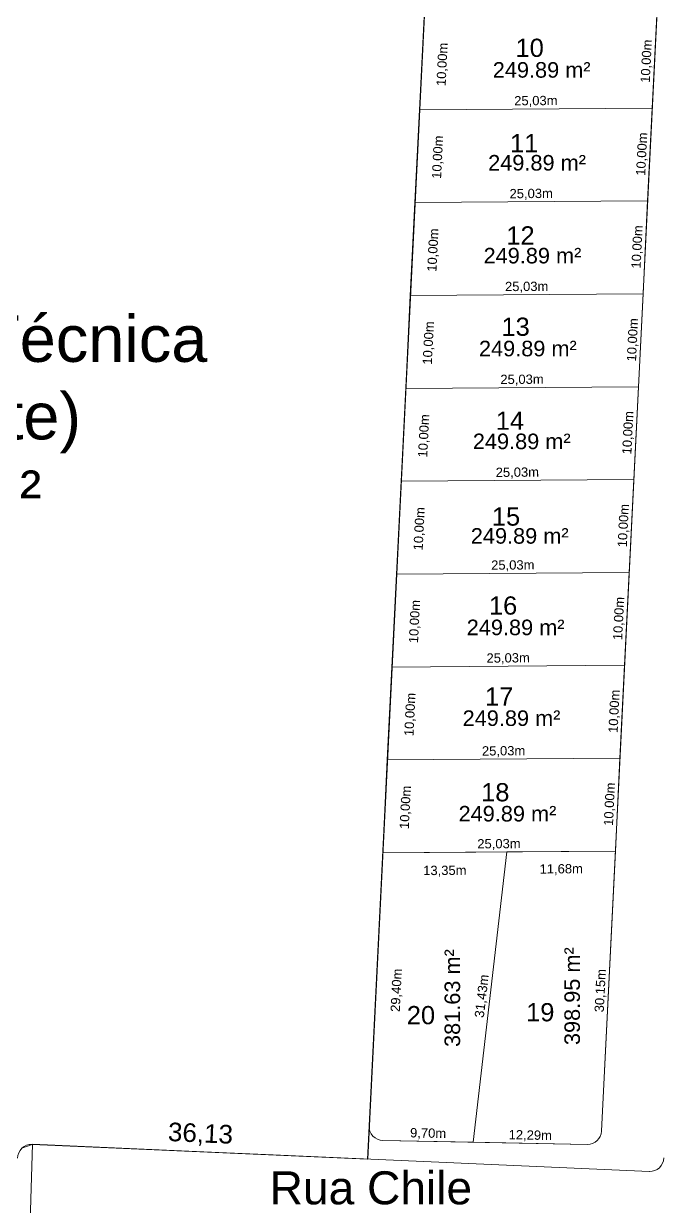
# Model space of a CAD drawing. Header units: metres. Extents: x 3808 to 8215, y 2374 to 6187.
# Drawn here: x 4758 to 4826.5, y 5179.4 to 5306.6 of the extents above; entities that cross this region are included whole.
import ezdxf
from ezdxf.enums import TextEntityAlignment as Align

# ---------------------------------------------------------------- set-up
doc = ezdxf.new("R2010")
doc.units = ezdxf.units.M
for name, color, linetype in [('0 - RUAS', 7, 'Continuous'), ('Areas Lotes', 1, 'Continuous'), ('Calçada', 8, 'Continuous'), ('COTAS', 7, 'Continuous'), ('Lote', 7, 'Continuous'), ('Nome das Ruas', 7, 'Continuous'), ('Nº Lote', 7, 'Continuous'), ('PDF_REGIAO_POLILINHAS', 7, 'Continuous'), ('quadras', 7, 'Continuous')]:
    doc.layers.add(name, color=color, linetype=linetype)
doc.styles.add('Arial', font='arial.ttf')
doc.styles.get("Standard").update_dxf_attribs({"font": 'arial.ttf'})
doc.dimstyles.new('Copy(2) of ISO-25', dxfattribs={"dimtxt": 1, "dimasz": 2.5, "dimexe": 1.25, "dimexo": 0.625, "dimgap": 0.2, "dimtad": 1, "dimtoh": 1, "dimlfac": 1, "dimzin": 1, "dimtxsty": 'Arial', "dimblk": 'NONE', "dimcen": 0, "dimse1": 1, "dimse2": 1, "dimsd1": 1, "dimsd2": 1, "dimclrt": 256, "dimaunit": 1, "dimadec": 3, "dimazin": 0, "dimtfac": 1, "dimtmove": 0, "dimatfit": 3, "dimldrblk": 'NONE', "dimfxl": 1, "dimtolj": 1, "dimtzin": 0, "dimarcsym": 0})
doc.dimstyles.new('COTA 2', dxfattribs={"dimtxt": 1.9, "dimasz": 2.5, "dimexe": 1.25, "dimexo": 0.625, "dimtad": 1, "dimlfac": 1, "dimzin": 1, "dimtxsty": 'Arial', "dimcen": 2.5, "dimse1": 1, "dimse2": 1, "dimsd1": 1, "dimsd2": 1, "dimclrt": 7, "dimadec": 0, "dimazin": 0, "dimtfac": 1, "dimtmove": 0, "dimatfit": 3, "dimfxl": 1, "dimtolj": 1, "dimtzin": 0, "dimarcsym": 0})

# ---------------------------------------------------------------- blocks, each defined once
blk = doc.blocks.new('*D1232')
at = {"layer": 'Defpoints', "color": 0, "linetype": 'Continuous', "transparency": 16777216}
for p in [(4806.34, 5186.3), (4806.34, 5186.3), (4818.63, 5186.06)]:
    blk.add_point(p, dxfattribs=at)
at = {"layer": 'COTAS', "linetype": 'Continuous', "lineweight": 5, "transparency": 16777216, "insert": (4812.5, 5186.98), "char_height": 1, "attachment_point": 5, "rotation": 358.9041, "style": 'Arial'}
blk.add_mtext('\\A1;12,29m', dxfattribs=at)
blk = doc.blocks.new('_None')
blk = doc.blocks.new('*D1233')
at = {"layer": 'Defpoints', "color": 0, "linetype": 'Continuous', "transparency": 16777216}
for p in [(4796.64, 5186.48), (4796.64, 5186.48), (4806.34, 5186.3)]:
    blk.add_point(p, dxfattribs=at)
at = {"layer": 'COTAS', "linetype": 'Continuous', "lineweight": 5, "transparency": 16777216, "insert": (4801.51, 5187.19), "char_height": 1, "attachment_point": 5, "rotation": 358.9041, "style": 'Arial'}
blk.add_mtext('\\A1;9,70m', dxfattribs=at)
blk = doc.blocks.new('*D1234')
at = {"layer": 'Defpoints', "color": 0, "linetype": 'Continuous', "transparency": 16777216}
for p in [(4809.97, 5217.52), (4809.97, 5217.52), (4806.34, 5186.3)]:
    blk.add_point(p, dxfattribs=at)
at = {"layer": 'COTAS', "linetype": 'Continuous', "lineweight": 5, "transparency": 16777216, "insert": (4807.36, 5202), "char_height": 1, "attachment_point": 5, "rotation": 83.3672, "style": 'Arial'}
blk.add_mtext('\\A1;31,43m', dxfattribs=at)
blk = doc.blocks.new('*D1235')
at = {"layer": 'Defpoints', "color": 0, "linetype": 'Continuous', "transparency": 16777216}
for p in [(4821.65, 5217.61), (4821.65, 5217.61), (4820.16, 5187.49)]:
    blk.add_point(p, dxfattribs=at)
at = {"layer": 'COTAS', "linetype": 'Continuous', "lineweight": 5, "transparency": 16777216, "insert": (4820.11, 5202.59), "char_height": 1, "attachment_point": 5, "rotation": 87.1611, "style": 'Arial'}
blk.add_mtext('\\A1;30,15m', dxfattribs=at)
blk = doc.blocks.new('*D1236')
at = {"layer": 'Defpoints', "color": 0, "linetype": 'Continuous', "transparency": 16777216}
for p in [(4822.15, 5227.59), (4822.15, 5227.59), (4821.65, 5217.61)]:
    blk.add_point(p, dxfattribs=at)
at = {"layer": 'COTAS', "linetype": 'Continuous', "lineweight": 5, "transparency": 16777216, "insert": (4821.1, 5222.64), "char_height": 1, "attachment_point": 5, "rotation": 87.1611, "style": 'Arial'}
blk.add_mtext('\\A1;10,00m', dxfattribs=at)
blk = doc.blocks.new('*D1237')
at = {"layer": 'Defpoints', "color": 0, "linetype": 'Continuous', "transparency": 16777216}
for p in [(4822.64, 5237.58), (4822.64, 5237.58), (4822.15, 5227.59)]:
    blk.add_point(p, dxfattribs=at)
at = {"layer": 'COTAS', "linetype": 'Continuous', "lineweight": 5, "transparency": 16777216, "insert": (4821.6, 5232.63), "char_height": 1, "attachment_point": 5, "rotation": 87.1611, "style": 'Arial'}
blk.add_mtext('\\A1;10,00m', dxfattribs=at)
blk = doc.blocks.new('*D1238')
at = {"layer": 'Defpoints', "color": 0, "linetype": 'Continuous', "transparency": 16777216}
for p in [(4823.14, 5247.57), (4823.14, 5247.57), (4822.64, 5237.58)]:
    blk.add_point(p, dxfattribs=at)
at = {"layer": 'COTAS', "linetype": 'Continuous', "lineweight": 5, "transparency": 16777216, "insert": (4822.09, 5242.61), "char_height": 1, "attachment_point": 5, "rotation": 87.1611, "style": 'Arial'}
blk.add_mtext('\\A1;10,00m', dxfattribs=at)
blk = doc.blocks.new('*D1239')
at = {"layer": 'Defpoints', "color": 0, "linetype": 'Continuous', "transparency": 16777216}
for p in [(4823.64, 5257.56), (4823.64, 5257.56), (4823.14, 5247.57)]:
    blk.add_point(p, dxfattribs=at)
at = {"layer": 'COTAS', "linetype": 'Continuous', "lineweight": 5, "transparency": 16777216, "insert": (4822.59, 5252.6), "char_height": 1, "attachment_point": 5, "rotation": 87.1611, "style": 'Arial'}
blk.add_mtext('\\A1;10,00m', dxfattribs=at)
blk = doc.blocks.new('*D1240')
at = {"layer": 'Defpoints', "color": 0, "linetype": 'Continuous', "transparency": 16777216}
for p in [(4824.13, 5267.54), (4824.13, 5267.54), (4823.64, 5257.56)]:
    blk.add_point(p, dxfattribs=at)
at = {"layer": 'COTAS', "linetype": 'Continuous', "lineweight": 5, "transparency": 16777216, "insert": (4823.08, 5262.59), "char_height": 1, "attachment_point": 5, "rotation": 87.1611, "style": 'Arial'}
blk.add_mtext('\\A1;10,00m', dxfattribs=at)
blk = doc.blocks.new('*D1241')
at = {"layer": 'Defpoints', "color": 0, "linetype": 'Continuous', "transparency": 16777216}
for p in [(4824.63, 5277.53), (4824.63, 5277.53), (4824.13, 5267.54)]:
    blk.add_point(p, dxfattribs=at)
at = {"layer": 'COTAS', "linetype": 'Continuous', "lineweight": 5, "transparency": 16777216, "insert": (4823.58, 5272.58), "char_height": 1, "attachment_point": 5, "rotation": 87.1611, "style": 'Arial'}
blk.add_mtext('\\A1;10,00m', dxfattribs=at)
blk = doc.blocks.new('*D1242')
at = {"layer": 'Defpoints', "color": 0, "linetype": 'Continuous', "transparency": 16777216}
for p in [(4826.11, 5307.5), (4826.11, 5307.5), (4825.62, 5297.51)]:
    blk.add_point(p, dxfattribs=at)
at = {"layer": 'COTAS', "linetype": 'Continuous', "lineweight": 5, "transparency": 16777216, "insert": (4825.06, 5302.54), "char_height": 1, "attachment_point": 5, "rotation": 87.1611, "style": 'Arial'}
blk.add_mtext('\\A1;10,00m', dxfattribs=at)
blk = doc.blocks.new('*D1259')
at = {"layer": 'Defpoints', "color": 0, "linetype": 'Continuous', "transparency": 16777216}
for p in [(4801.08, 5307.31), (4800.59, 5297.32), (4803.66, 5297.17)]:
    blk.add_point(p, dxfattribs=at)
at = {"layer": 'COTAS', "linetype": 'Continuous', "lineweight": 5, "transparency": 16777216, "insert": (4803.1, 5302.2), "char_height": 1, "attachment_point": 5, "rotation": 87.1615, "style": 'Arial'}
blk.add_mtext('\\A1;10,00m', dxfattribs=at)
blk = doc.blocks.new('*D1260')
at = {"layer": 'Defpoints', "color": 0, "linetype": 'Continuous', "transparency": 16777216}
for p in [(4800.59, 5297.32), (4800.09, 5287.33), (4803.16, 5287.18)]:
    blk.add_point(p, dxfattribs=at)
at = {"layer": 'COTAS', "linetype": 'Continuous', "lineweight": 5, "transparency": 16777216, "insert": (4802.61, 5292.22), "char_height": 1, "attachment_point": 5, "rotation": 87.1615, "style": 'Arial'}
blk.add_mtext('\\A1;10,00m', dxfattribs=at)
blk = doc.blocks.new('*D1261')
at = {"layer": 'Defpoints', "color": 0, "linetype": 'Continuous', "transparency": 16777216}
for p in [(4800.09, 5287.33), (4799.6, 5277.35), (4802.66, 5277.19)]:
    blk.add_point(p, dxfattribs=at)
at = {"layer": 'COTAS', "linetype": 'Continuous', "lineweight": 5, "transparency": 16777216, "insert": (4802.11, 5282.23), "char_height": 1, "attachment_point": 5, "rotation": 87.1615, "style": 'Arial'}
blk.add_mtext('\\A1;10,00m', dxfattribs=at)
blk = doc.blocks.new('*D1262')
at = {"layer": 'Defpoints', "color": 0, "linetype": 'Continuous', "transparency": 16777216}
for p in [(4799.6, 5277.35), (4799.19, 5267.36), (4802.17, 5267.21)]:
    blk.add_point(p, dxfattribs=at)
at = {"layer": 'COTAS', "linetype": 'Continuous', "lineweight": 5, "transparency": 16777216, "insert": (4801.62, 5272.24), "char_height": 1, "attachment_point": 5, "rotation": 87.1615, "style": 'Arial'}
blk.add_mtext('\\A1;10,00m', dxfattribs=at)
blk = doc.blocks.new('*D1263')
at = {"layer": 'Defpoints', "color": 0, "linetype": 'Continuous', "transparency": 16777216}
for p in [(4799.19, 5267.36), (4798.61, 5257.37), (4801.67, 5257.22)]:
    blk.add_point(p, dxfattribs=at)
at = {"layer": 'COTAS', "linetype": 'Continuous', "lineweight": 5, "transparency": 16777216, "insert": (4801.12, 5262.25), "char_height": 1, "attachment_point": 5, "rotation": 87.1615, "style": 'Arial'}
blk.add_mtext('\\A1;10,00m', dxfattribs=at)
blk = doc.blocks.new('*D1264')
at = {"layer": 'Defpoints', "color": 0, "linetype": 'Continuous', "transparency": 16777216}
for p in [(4798.61, 5257.37), (4798.11, 5247.38), (4801.18, 5247.23)]:
    blk.add_point(p, dxfattribs=at)
at = {"layer": 'COTAS', "linetype": 'Continuous', "lineweight": 5, "transparency": 16777216, "insert": (4800.63, 5252.26), "char_height": 1, "attachment_point": 5, "rotation": 87.1615, "style": 'Arial'}
blk.add_mtext('\\A1;10,00m', dxfattribs=at)
blk = doc.blocks.new('*D1265')
at = {"layer": 'Defpoints', "color": 0, "linetype": 'Continuous', "transparency": 16777216}
for p in [(4798.11, 5247.38), (4797.62, 5237.4), (4800.68, 5237.24)]:
    blk.add_point(p, dxfattribs=at)
at = {"layer": 'COTAS', "linetype": 'Continuous', "lineweight": 5, "transparency": 16777216, "insert": (4800.13, 5242.28), "char_height": 1, "attachment_point": 5, "rotation": 87.1615, "style": 'Arial'}
blk.add_mtext('\\A1;10,00m', dxfattribs=at)
blk = doc.blocks.new('*D1266')
at = {"layer": 'Defpoints', "color": 0, "linetype": 'Continuous', "transparency": 16777216}
for p in [(4797.62, 5237.4), (4797.12, 5227.41), (4800.19, 5227.26)]:
    blk.add_point(p, dxfattribs=at)
at = {"layer": 'COTAS', "linetype": 'Continuous', "lineweight": 5, "transparency": 16777216, "insert": (4799.64, 5232.29), "char_height": 1, "attachment_point": 5, "rotation": 87.1615, "style": 'Arial'}
blk.add_mtext('\\A1;10,00m', dxfattribs=at)
blk = doc.blocks.new('*D1267')
at = {"layer": 'Defpoints', "color": 0, "linetype": 'Continuous', "transparency": 16777216}
for p in [(4797.12, 5227.41), (4796.63, 5217.42), (4799.69, 5217.27)]:
    blk.add_point(p, dxfattribs=at)
at = {"layer": 'COTAS', "linetype": 'Continuous', "lineweight": 5, "transparency": 16777216, "insert": (4799.14, 5222.3), "char_height": 1, "attachment_point": 5, "rotation": 87.1615, "style": 'Arial'}
blk.add_mtext('\\A1;10,00m', dxfattribs=at)
blk = doc.blocks.new('*D1268')
at = {"layer": 'Defpoints', "color": 0, "linetype": 'Continuous', "transparency": 16777216}
for p in [(4796.63, 5217.42), (4795.17, 5188.06), (4798.24, 5187.91)]:
    blk.add_point(p, dxfattribs=at)
at = {"layer": 'COTAS', "linetype": 'Continuous', "lineweight": 5, "transparency": 16777216, "insert": (4798.17, 5202.63), "char_height": 1, "attachment_point": 5, "rotation": 87.1615, "style": 'Arial'}
blk.add_mtext('\\A1;29,40m', dxfattribs=at)
blk = doc.blocks.new('*D1269')
at = {"layer": 'Defpoints', "color": 0, "linetype": 'Continuous', "transparency": 16777216}
for p in [(4825.12, 5287.52), (4824.63, 5277.53), (4824.63, 5277.53)]:
    blk.add_point(p, dxfattribs=at)
at = {"layer": 'COTAS', "linetype": 'Continuous', "lineweight": 5, "transparency": 16777216, "insert": (4824.07, 5282.57), "char_height": 1, "attachment_point": 5, "rotation": 87.1611, "style": 'Arial'}
blk.add_mtext('\\A1;10,00m', dxfattribs=at)
blk = doc.blocks.new('*D1270')
at = {"layer": 'Defpoints', "color": 0, "linetype": 'Continuous', "transparency": 16777216}
for p in [(4825.62, 5297.51), (4825.12, 5287.52), (4825.12, 5287.52)]:
    blk.add_point(p, dxfattribs=at)
at = {"layer": 'COTAS', "linetype": 'Continuous', "lineweight": 5, "transparency": 16777216, "insert": (4824.57, 5292.55), "char_height": 1, "attachment_point": 5, "rotation": 87.1611, "style": 'Arial'}
blk.add_mtext('\\A1;10,00m', dxfattribs=at)
blk = doc.blocks.new('*D1283')
at = {"layer": 'Defpoints', "color": 0, "linetype": 'Continuous', "transparency": 16777216}
for p in [(4800.59, 5297.32), (4825.62, 5297.51), (4825.62, 5297.51)]:
    blk.add_point(p, dxfattribs=at)
at = {"layer": 'COTAS', "linetype": 'Continuous', "lineweight": 5, "transparency": 16777216, "insert": (4813.1, 5298.22), "char_height": 1, "attachment_point": 5, "rotation": 0.4257, "style": 'Arial'}
blk.add_mtext('\\A1;25,03m', dxfattribs=at)
blk = doc.blocks.new('*D1284')
at = {"layer": 'Defpoints', "color": 0, "linetype": 'Continuous', "transparency": 16777216}
for p in [(4800.09, 5287.33), (4825.12, 5287.52), (4825.12, 5287.52)]:
    blk.add_point(p, dxfattribs=at)
at = {"layer": 'COTAS', "linetype": 'Continuous', "lineweight": 5, "transparency": 16777216, "insert": (4812.6, 5288.23), "char_height": 1, "attachment_point": 5, "rotation": 0.4257, "style": 'Arial'}
blk.add_mtext('\\A1;25,03m', dxfattribs=at)
blk = doc.blocks.new('*D1285')
at = {"layer": 'Defpoints', "color": 0, "linetype": 'Continuous', "transparency": 16777216}
for p in [(4799.6, 5277.35), (4799.6, 5277.35), (4824.63, 5277.53)]:
    blk.add_point(p, dxfattribs=at)
at = {"layer": 'COTAS', "linetype": 'Continuous', "lineweight": 5, "transparency": 16777216, "insert": (4812.11, 5278.24), "char_height": 1, "attachment_point": 5, "rotation": 0.4257, "style": 'Arial'}
blk.add_mtext('\\A1;25,03m', dxfattribs=at)
blk = doc.blocks.new('*D1286')
at = {"layer": 'Defpoints', "color": 0, "linetype": 'Continuous', "transparency": 16777216}
for p in [(4799.1, 5267.36), (4824.13, 5267.54), (4824.13, 5267.54)]:
    blk.add_point(p, dxfattribs=at)
at = {"layer": 'COTAS', "linetype": 'Continuous', "lineweight": 5, "transparency": 16777216, "insert": (4811.61, 5268.25), "char_height": 1, "attachment_point": 5, "rotation": 0.4257, "style": 'Arial'}
blk.add_mtext('\\A1;25,03m', dxfattribs=at)
blk = doc.blocks.new('*D1287')
at = {"layer": 'Defpoints', "color": 0, "linetype": 'Continuous', "transparency": 16777216}
for p in [(4798.61, 5257.37), (4823.64, 5257.56), (4823.64, 5257.56)]:
    blk.add_point(p, dxfattribs=at)
at = {"layer": 'COTAS', "linetype": 'Continuous', "lineweight": 5, "transparency": 16777216, "insert": (4811.11, 5258.26), "char_height": 1, "attachment_point": 5, "rotation": 0.4257, "style": 'Arial'}
blk.add_mtext('\\A1;25,03m', dxfattribs=at)
blk = doc.blocks.new('*D1288')
at = {"layer": 'Defpoints', "color": 0, "linetype": 'Continuous', "transparency": 16777216}
for p in [(4798.11, 5247.38), (4823.14, 5247.57), (4823.14, 5247.57)]:
    blk.add_point(p, dxfattribs=at)
at = {"layer": 'COTAS', "linetype": 'Continuous', "lineweight": 5, "transparency": 16777216, "insert": (4810.62, 5248.28), "char_height": 1, "attachment_point": 5, "rotation": 0.4257, "style": 'Arial'}
blk.add_mtext('\\A1;25,03m', dxfattribs=at)
blk = doc.blocks.new('*D1289')
at = {"layer": 'Defpoints', "color": 0, "linetype": 'Continuous', "transparency": 16777216}
for p in [(4822.64, 5237.58), (4822.64, 5237.58), (4797.62, 5237.4)]:
    blk.add_point(p, dxfattribs=at)
at = {"layer": 'COTAS', "linetype": 'Continuous', "lineweight": 5, "transparency": 16777216, "insert": (4810.12, 5238.29), "char_height": 1, "attachment_point": 5, "rotation": 0.4257, "style": 'Arial'}
blk.add_mtext('\\A1;25,03m', dxfattribs=at)
blk = doc.blocks.new('*D1290')
at = {"layer": 'Defpoints', "color": 0, "linetype": 'Continuous', "transparency": 16777216}
for p in [(4797.12, 5227.41), (4822.15, 5227.59), (4822.15, 5227.59)]:
    blk.add_point(p, dxfattribs=at)
at = {"layer": 'COTAS', "linetype": 'Continuous', "lineweight": 5, "transparency": 16777216, "insert": (4809.63, 5228.3), "char_height": 1, "attachment_point": 5, "rotation": 0.4257, "style": 'Arial'}
blk.add_mtext('\\A1;25,03m', dxfattribs=at)
blk = doc.blocks.new('*D1291')
at = {"layer": 'Defpoints', "color": 0, "linetype": 'Continuous', "transparency": 16777216}
for p in [(4796.63, 5217.42), (4809.97, 5217.52), (4796.65, 5214.59)]:
    blk.add_point(p, dxfattribs=at)
at = {"layer": 'COTAS', "linetype": 'Continuous', "lineweight": 5, "transparency": 16777216, "insert": (4803.31, 5215.44), "char_height": 1, "attachment_point": 5, "rotation": 0.4257, "style": 'Arial'}
blk.add_mtext('\\A1;13,35m', dxfattribs=at)
blk = doc.blocks.new('*D1292')
at = {"layer": 'Defpoints', "color": 0, "linetype": 'Continuous', "transparency": 16777216}
for p in [(4809.97, 5217.52), (4821.65, 5217.61), (4809.99, 5214.77)]:
    blk.add_point(p, dxfattribs=at)
at = {"layer": 'COTAS', "linetype": 'Continuous', "lineweight": 5, "transparency": 16777216, "insert": (4815.83, 5215.61), "char_height": 1, "attachment_point": 5, "rotation": 0.4257, "style": 'Arial'}
blk.add_mtext('\\A1;11,68m', dxfattribs=at)
blk = doc.blocks.new('*D1293')
at = {"layer": 'Defpoints', "color": 0, "linetype": 'Continuous', "transparency": 16777216}
for p in [(4796.63, 5217.42), (4796.63, 5217.42), (4821.65, 5217.61)]:
    blk.add_point(p, dxfattribs=at)
at = {"layer": 'COTAS', "linetype": 'Continuous', "lineweight": 5, "transparency": 16777216, "insert": (4809.13, 5218.31), "char_height": 1, "attachment_point": 5, "rotation": 0.4257, "style": 'Arial'}
blk.add_mtext('\\A1;25,03m', dxfattribs=at)
blk = doc.blocks.new('*D7856')
at = {"layer": 'Defpoints', "color": 0, "linetype": 'Continuous', "transparency": 16777216}
for p in [(4758.89, 5186.06), (4794.99, 5184.48), (4794.99, 5184.48)]:
    blk.add_point(p, dxfattribs=at)
at = {"layer": 'Calçada', "color": 7, "linetype": 'Continuous', "lineweight": 5, "transparency": 16777216, "insert": (4777.02, 5187.09), "char_height": 2, "attachment_point": 5, "rotation": 357.4965, "style": 'Arial'}
blk.add_mtext('\\A1;36,13', dxfattribs=at)

msp = doc.modelspace()

# ---------------------------------------------------------------- linework, layer by layer
at = {"layer": 'Calçada', "linetype": 'Continuous', "lineweight": 5}
for p, q in [((4795.17, 5188.058), (4807.044, 5427.542)), ((4794.992, 5184.48), (4795.17, 5188.058)), ((4757.814, 5185.648), (4758.911, 5186.058)), ((4758.911, 5186.058), (4784.012, 5184.96)), ((4758.911, 5186.058), (4794.992, 5184.48)), ((4784.012, 5184.96), (4825.306, 5183.155))]:
    msp.add_line(p, q, dxfattribs=at)
for centre, start, end in [((4758.846, 5184.559), 87.49632, 179.41104), ((4825.371, 5184.653), 267.49632, 358.05102)]:
    msp.add_arc(centre, 1.5, start, end, dxfattribs=at)
at = {"layer": 'Lote', "lineweight": 5}
for p, q in [((4825.616, 5297.507), (4800.587, 5297.321)), ((4825.121, 5287.52), (4800.092, 5287.334)), ((4824.626, 5277.532), (4799.597, 5277.346)), ((4824.131, 5267.544), (4799.102, 5267.358)), ((4823.635, 5257.556), (4798.606, 5257.37)), ((4823.14, 5247.569), (4798.111, 5247.383)), ((4822.645, 5237.581), (4797.616, 5237.395)), ((4822.15, 5227.593), (4797.121, 5227.407)), ((4821.654, 5217.606), (4796.626, 5217.42)), ((4809.972, 5217.519), (4806.342, 5186.299))]:
    msp.add_line(p, q, dxfattribs=at)
at = {"layer": 'Lote', "linetype": 'Continuous', "lineweight": 5}
for p, q in [((4809.972, 5217.519), (4796.626, 5217.42)), ((4806.342, 5186.299), (4809.972, 5217.519)), ((4796.639, 5186.484), (4806.342, 5186.299))]:
    msp.add_line(p, q, dxfattribs=at)
at = {"layer": 'Lote', "linetype": 'Continuous', "lineweight": 5, "flags": 128}
for points in [[(4801.083, 5307.309), (4800.587, 5297.321), (4825.616, 5297.507), (4826.112, 5307.495)], [(4800.587, 5297.321), (4800.092, 5287.334), (4825.121, 5287.52), (4825.616, 5297.507)], [(4824.626, 5277.532), (4825.121, 5287.52), (4800.092, 5287.334), (4799.597, 5277.346)], [(4824.131, 5267.544), (4824.626, 5277.532), (4799.597, 5277.346), (4799.102, 5267.358)], [(4799.102, 5267.358), (4798.606, 5257.37), (4823.635, 5257.556), (4824.131, 5267.544)], [(4798.606, 5257.37), (4798.111, 5247.383), (4823.14, 5247.569), (4823.635, 5257.556)], [(4822.645, 5237.581), (4823.14, 5247.569), (4798.111, 5247.383), (4797.616, 5237.395)], [(4822.15, 5227.593), (4822.645, 5237.581), (4797.616, 5237.395), (4797.121, 5227.407)], [(4797.121, 5227.407), (4796.626, 5217.42), (4821.654, 5217.606), (4822.15, 5227.593)]]:
    msp.add_lwpolyline(points, close=True, dxfattribs=at)
msp.add_lwpolyline([(4806.342, 5186.299), (4818.634, 5186.064, 0.4053313), (4820.161, 5187.489), (4821.654, 5217.606), (4809.972, 5217.519)], format="xyb", close=True, dxfattribs=at)
at = {"layer": 'Lote', "linetype": 'Continuous', "lineweight": 5}
msp.add_arc((4796.668, 5187.984), 1.5, 177.16151, 268.90409, dxfattribs=at)
at = {"layer": 'PDF_REGIAO_POLILINHAS', "lineweight": 5}
msp.add_lwpolyline([(5115.931, 5642.188), (5097.746, 5608.733), (5090.058, 5600.038), (5081.098, 5595.214), (5050.295, 5582.754), (5041.016, 5573.582), (5001.677, 5573.953), (4998.39, 5573.211), (4962.284, 5554.39), (4949.083, 5543.15), (4932.117, 5510.596), (4884.082, 5510.225), (4874.857, 5508.37), (4870.668, 5506.143), (4849.037, 5485.36), (4846.969, 5482.179), (4835.04, 5450.102), (4834.351, 5428.418), (4807.152, 5429.001), (4795.011, 5184.48), (4758.959, 5186.071), (4756.573, 5107.763)], dxfattribs=at)
at = {"layer": 'quadras', "linetype": 'Continuous', "lineweight": 5}
for p, q in [((4795.17, 5188.058), (4807.044, 5427.542)), ((4832.034, 5426.92), (4820.161, 5187.489))]:
    msp.add_line(p, q, dxfattribs=at)
at = {"layer": 'quadras', "lineweight": 5}
msp.add_line((4796.639, 5186.484), (4818.634, 5186.064), dxfattribs=at)
at = {"layer": 'quadras', "linetype": 'Continuous', "lineweight": 5}
msp.add_arc((4818.663, 5187.563), 1.5, 268.90409, 357.1611, dxfattribs=at)

# ---------------------------------------------------------------- texts
at = {"layer": '0 - RUAS', "lineweight": 5, "insert": (4693.523, 5275.211), "char_height": 5, "attachment_point": 1}
msp.add_mtext_dynamic_manual_height_columns('\\pxqc;Área de Reserva Técnica\\P(Remanescente)\\P259.504,11m²', width=89.68696, gutter_width=12.5, heights=[0], dxfattribs=at)
at = {"layer": 'Areas Lotes', "linetype": 'Continuous', "lineweight": 5, "style": 'Arial'}
for p in [(4808.465, 5300.775), (4807.969, 5290.787), (4807.474, 5280.799), (4806.979, 5270.811), (4806.32, 5260.827), (4806.102, 5250.66), (4805.664, 5240.822), (4805.223, 5231.061), (4804.785, 5220.785)]:
    msp.add_text('249.89 m²', height=1.6726, dxfattribs=at).set_placement(p)
at = {"layer": 'Areas Lotes', "lineweight": 5, "style": 'Arial'}
for s, p in [('381.63 m²', (4804.951, 5196.535)), ('398.95 m²', (4817.841, 5196.741))]:
    msp.add_text(s, height=1.6726, rotation=90, dxfattribs=at).set_placement(p)
at = {"layer": 'Nome das Ruas', "lineweight": 5, "style": 'Arial'}
msp.add_text('Rua Chile', height=3.55, dxfattribs=at).set_placement((4784.467, 5179.616, 165.916))
at = {"layer": 'Nº Lote', "linetype": 'Continuous', "lineweight": 5, "style": 'Arial'}
for s, p in [('10', (4812.435, 5303.007)), ('11', (4811.843, 5292.755)), ('12', (4811.449, 5282.832)), ('13', (4810.922, 5273.012)), ('14', (4810.314, 5262.905)), ('15', (4809.893, 5252.601)), ('16', (4809.577, 5243.034)), ('17', (4809.157, 5233.256)), ('18', (4808.736, 5222.952)), ('20', (4800.741, 5198.981)), ('19', (4813.575, 5199.296))]:
    msp.add_text(s, height=1.96, dxfattribs=at).set_placement(p, align=Align.CENTER)

# ---------------------------------------------------------------- dimensions: what is measured, and where the dimension line sits
at = {"layer": 'Calçada', "linetype": 'Continuous', "lineweight": 5}
dim = msp.add_aligned_dim(p1=(4758.892, 5186.058), p2=(4794.992, 5184.48), distance=0, dimstyle='COTA 2', override={"dimtxt": 2}, dxfattribs=at)
dim.commit()
dim.dimension.update_dxf_attribs({"geometry": '*D7856', "text_midpoint": (4777.022, 5187.094)})
at = {"layer": 'COTAS', "linetype": 'Continuous', "lineweight": 5}
for base, p1, p2, angle, picture, middle in [((4826.112, 5307.495), (4825.616, 5297.507), (4826.112, 5307.495), 267.1611, '*D1242', (4825.064, 5302.541)), ((4803.655, 5297.169), (4801.083, 5307.309), (4800.587, 5297.321), 87.16151, '*D1259', (4803.103, 5302.203)), ((4803.16, 5287.182), (4800.587, 5297.321), (4800.092, 5287.334), 87.16151, '*D1260', (4802.608, 5292.215)), ((4802.665, 5277.194), (4800.092, 5287.334), (4799.597, 5277.346), 87.16151, '*D1261', (4802.112, 5282.227)), ((4802.17, 5267.211), (4799.597, 5277.346), (4799.193, 5267.358), 87.16151, '*D1262', (4801.617, 5272.242)), ((4824.626, 5277.532), (4824.131, 5267.544), (4824.626, 5277.532), 267.1611, '*D1241', (4823.578, 5272.578)), ((4801.674, 5257.218), (4799.193, 5267.358), (4798.606, 5257.37), 87.16151, '*D1263', (4801.122, 5262.254)), ((4824.131, 5267.544), (4823.635, 5257.556), (4824.131, 5267.544), 267.1611, '*D1240', (4823.083, 5262.59)), ((4801.179, 5247.231), (4798.606, 5257.37), (4798.111, 5247.383), 87.16151, '*D1264', (4800.627, 5252.264)), ((4823.635, 5257.556), (4823.14, 5247.569), (4823.635, 5257.556), 267.1611, '*D1239', (4822.588, 5252.602)), ((4800.684, 5237.243), (4798.111, 5247.383), (4797.616, 5237.395), 87.16151, '*D1265', (4800.132, 5242.276)), ((4823.14, 5247.569), (4822.645, 5237.581), (4823.14, 5247.569), 267.1611, '*D1238', (4822.092, 5242.615)), ((4822.645, 5237.581), (4822.15, 5227.593), (4822.645, 5237.581), 267.1611, '*D1237', (4821.597, 5232.627)), ((4800.189, 5227.255), (4797.616, 5237.395), (4797.121, 5227.407), 87.16151, '*D1266', (4799.636, 5232.289)), ((4799.693, 5217.267), (4797.121, 5227.407), (4796.626, 5217.42), 87.16151, '*D1267', (4799.141, 5222.301)), ((4822.15, 5227.593), (4821.654, 5217.606), (4822.15, 5227.593), 267.1611, '*D1236', (4821.102, 5222.639)), ((4798.238, 5187.906), (4796.626, 5217.42), (4795.17, 5188.058), 87.16151, '*D1268', (4798.166, 5202.627))]:
    dim = msp.add_linear_dim(base=base, p1=p1, p2=p2, angle=angle, dimstyle='Copy(2) of ISO-25', override={"dimpost": 'm', "dimtmove": 1}, dxfattribs=at)
    dim.commit()
    dim.dimension.update_dxf_attribs({"geometry": picture, "text_midpoint": middle})
for p1, p2, distance, picture, middle in [((4800.587, 5297.321), (4825.616, 5297.507), 0, '*D1283', (4813.096, 5298.215)), ((4825.616, 5297.507), (4825.121, 5287.52), 0, '*D1270', (4824.569, 5292.553)), ((4800.092, 5287.334), (4825.121, 5287.52), 0, '*D1284', (4812.601, 5288.228)), ((4825.121, 5287.52), (4824.626, 5277.532), 0, '*D1269', (4824.074, 5282.565)), ((4824.626, 5277.532), (4799.597, 5277.346), 0, '*D1285', (4812.105, 5278.24)), ((4799.102, 5267.358), (4824.131, 5267.544), 0, '*D1286', (4811.61, 5268.252)), ((4798.606, 5257.37), (4823.635, 5257.556), 0, '*D1287', (4811.115, 5258.264)), ((4798.111, 5247.383), (4823.14, 5247.569), 0, '*D1288', (4810.62, 5248.277)), ((4797.616, 5237.395), (4822.645, 5237.581), 0, '*D1289', (4810.124, 5238.289)), ((4797.121, 5227.407), (4822.15, 5227.593), 0, '*D1290', (4809.629, 5228.301)), ((4821.654, 5217.606), (4796.626, 5217.42), 0, '*D1293', (4809.134, 5218.313)), ((4809.972, 5217.519), (4796.626, 5217.42), 2.83, '*D1291', (4803.314, 5215.44)), ((4806.342, 5186.299), (4809.972, 5217.519), 0, '*D1234', (4807.361, 5202.001)), ((4821.654, 5217.606), (4809.972, 5217.519), 2.748, '*D1292', (4815.828, 5215.615)), ((4820.161, 5187.489), (4821.654, 5217.606), 0, '*D1235', (4820.108, 5202.587)), ((4806.342, 5186.299), (4796.639, 5186.484), 0, '*D1233', (4801.506, 5187.192)), ((4818.634, 5186.064), (4806.342, 5186.299), 0, '*D1232', (4812.503, 5186.982))]:
    dim = msp.add_aligned_dim(p1=p1, p2=p2, distance=distance, dimstyle='Copy(2) of ISO-25', override={"dimpost": 'm'}, dxfattribs=at)
    dim.commit()
    dim.dimension.update_dxf_attribs({"geometry": picture, "text_midpoint": middle})

doc.saveas('drawing.dxf')
